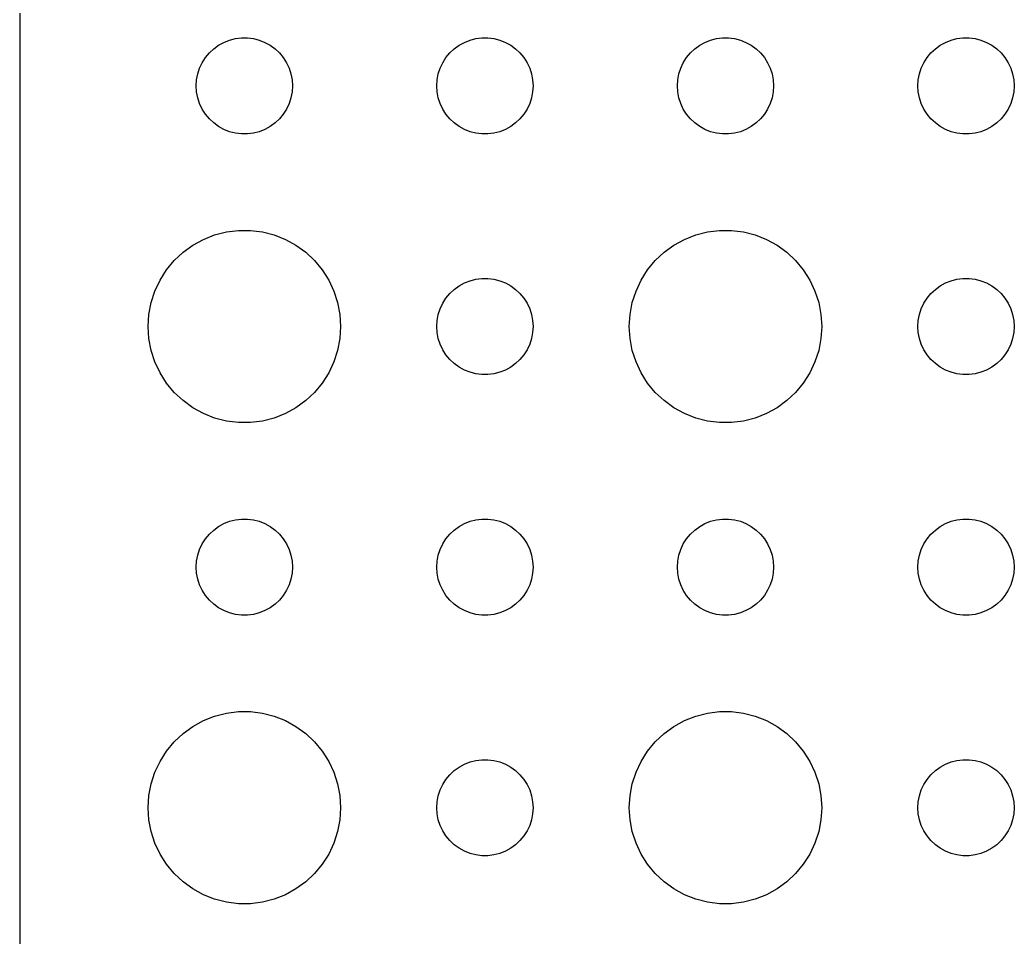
# Model space of a CAD drawing. Header units: metres. Extents: x -134 to 134, y 176 to 394.
# Drawn here: x -134.5 to -103.5, y 337.97 to 366.56 of the extents above; entities that cross this region are included whole.
import ezdxf

# ---------------------------------------------------------------- set-up
doc = ezdxf.new("R2010")
doc.units = ezdxf.units.M

msp = doc.modelspace()

# ---------------------------------------------------------------- linework, layer by layer
for p, q in [((-134.5, 389), (-134.5, 295)), ((-128.304, 365.766), (-128.139, 365.857)), ((-128.139, 365.857), (-127.964, 365.927)), ((-127.964, 365.927), (-127.781, 365.973)), ((-127.781, 365.973), (-127.594, 365.997)), ((-127.594, 365.997), (-127.406, 365.997)), ((-127.406, 365.997), (-127.219, 365.973)), ((-127.219, 365.973), (-127.036, 365.927)), ((-127.036, 365.927), (-126.861, 365.857)), ((-126.861, 365.857), (-126.696, 365.766)), ((-120.804, 365.766), (-120.639, 365.857)), ((-120.639, 365.857), (-120.464, 365.927)), ((-120.464, 365.927), (-120.281, 365.973)), ((-120.281, 365.973), (-120.094, 365.997)), ((-120.094, 365.997), (-119.906, 365.997)), ((-119.906, 365.997), (-119.719, 365.973)), ((-119.719, 365.973), (-119.536, 365.927)), ((-119.536, 365.927), (-119.361, 365.857)), ((-119.361, 365.857), (-119.196, 365.766)), ((-113.304, 365.766), (-113.139, 365.857)), ((-113.139, 365.857), (-112.964, 365.927)), ((-112.964, 365.927), (-112.781, 365.973)), ((-112.781, 365.973), (-112.594, 365.997)), ((-112.594, 365.997), (-112.406, 365.997)), ((-112.406, 365.997), (-112.219, 365.973)), ((-112.219, 365.973), (-112.036, 365.927)), ((-112.036, 365.927), (-111.861, 365.857)), ((-111.861, 365.857), (-111.696, 365.766)), ((-105.804, 365.766), (-105.639, 365.857)), ((-105.639, 365.857), (-105.464, 365.927)), ((-105.464, 365.927), (-105.281, 365.973)), ((-105.281, 365.973), (-105.094, 365.997)), ((-105.094, 365.997), (-104.906, 365.997)), ((-104.906, 365.997), (-104.719, 365.973)), ((-104.719, 365.973), (-104.536, 365.927)), ((-104.536, 365.927), (-104.361, 365.857)), ((-104.361, 365.857), (-104.196, 365.766)), ((-128.714, 365.382), (-128.593, 365.527)), ((-128.593, 365.527), (-128.456, 365.656)), ((-128.456, 365.656), (-128.304, 365.766)), ((-126.696, 365.766), (-126.544, 365.656)), ((-126.544, 365.656), (-126.407, 365.527)), ((-126.407, 365.527), (-126.286, 365.382)), ((-121.214, 365.382), (-121.093, 365.527)), ((-121.093, 365.527), (-120.956, 365.656)), ((-120.956, 365.656), (-120.804, 365.766)), ((-119.196, 365.766), (-119.044, 365.656)), ((-119.044, 365.656), (-118.907, 365.527)), ((-118.907, 365.527), (-118.786, 365.382)), ((-113.714, 365.382), (-113.593, 365.527)), ((-113.593, 365.527), (-113.456, 365.656)), ((-113.456, 365.656), (-113.304, 365.766)), ((-111.696, 365.766), (-111.544, 365.656)), ((-111.544, 365.656), (-111.407, 365.527)), ((-111.407, 365.527), (-111.286, 365.382)), ((-106.214, 365.382), (-106.093, 365.527)), ((-106.093, 365.527), (-105.956, 365.656)), ((-105.956, 365.656), (-105.804, 365.766)), ((-104.196, 365.766), (-104.044, 365.656)), ((-104.044, 365.656), (-103.907, 365.527)), ((-103.907, 365.527), (-103.786, 365.382)), ((-128.895, 365.052), (-128.814, 365.223)), ((-128.814, 365.223), (-128.714, 365.382)), ((-126.286, 365.382), (-126.186, 365.223)), ((-126.186, 365.223), (-126.105, 365.052)), ((-121.395, 365.052), (-121.314, 365.223)), ((-121.314, 365.223), (-121.214, 365.382)), ((-118.786, 365.382), (-118.686, 365.223)), ((-118.686, 365.223), (-118.605, 365.052)), ((-113.895, 365.052), (-113.814, 365.223)), ((-113.814, 365.223), (-113.714, 365.382)), ((-111.286, 365.382), (-111.186, 365.223)), ((-111.186, 365.223), (-111.105, 365.052)), ((-106.395, 365.052), (-106.314, 365.223)), ((-106.314, 365.223), (-106.214, 365.382)), ((-103.786, 365.382), (-103.686, 365.223)), ((-103.686, 365.223), (-103.605, 365.052)), ((-128.988, 364.688), (-128.953, 364.873)), ((-128.953, 364.873), (-128.895, 365.052)), ((-126.105, 365.052), (-126.047, 364.873)), ((-126.047, 364.873), (-126.012, 364.688)), ((-121.488, 364.688), (-121.453, 364.873)), ((-121.453, 364.873), (-121.395, 365.052)), ((-118.605, 365.052), (-118.547, 364.873)), ((-118.547, 364.873), (-118.512, 364.688)), ((-113.988, 364.688), (-113.953, 364.873)), ((-113.953, 364.873), (-113.895, 365.052)), ((-111.105, 365.052), (-111.047, 364.873)), ((-111.047, 364.873), (-111.012, 364.688)), ((-106.488, 364.688), (-106.453, 364.873)), ((-106.453, 364.873), (-106.395, 365.052)), ((-103.605, 365.052), (-103.547, 364.873)), ((-103.547, 364.873), (-103.512, 364.688)), ((-129, 364.5), (-128.988, 364.688)), ((-126.012, 364.688), (-126, 364.5)), ((-121.5, 364.5), (-121.488, 364.688)), ((-118.512, 364.688), (-118.5, 364.5)), ((-114, 364.5), (-113.988, 364.688)), ((-111.012, 364.688), (-111, 364.5)), ((-106.5, 364.5), (-106.488, 364.688)), ((-103.512, 364.688), (-103.5, 364.5)), ((-128.988, 364.312), (-129, 364.5)), ((-128.953, 364.127), (-128.988, 364.312)), ((-126.012, 364.312), (-126.047, 364.127)), ((-126, 364.5), (-126.012, 364.312)), ((-121.488, 364.312), (-121.5, 364.5)), ((-121.453, 364.127), (-121.488, 364.312)), ((-118.512, 364.312), (-118.547, 364.127)), ((-118.5, 364.5), (-118.512, 364.312)), ((-113.988, 364.312), (-114, 364.5)), ((-113.953, 364.127), (-113.988, 364.312)), ((-111.012, 364.312), (-111.047, 364.127)), ((-111, 364.5), (-111.012, 364.312)), ((-106.488, 364.312), (-106.5, 364.5)), ((-106.453, 364.127), (-106.488, 364.312)), ((-103.512, 364.312), (-103.547, 364.127)), ((-103.5, 364.5), (-103.512, 364.312)), ((-128.895, 363.948), (-128.953, 364.127)), ((-128.814, 363.777), (-128.895, 363.948)), ((-126.105, 363.948), (-126.186, 363.777)), ((-126.047, 364.127), (-126.105, 363.948)), ((-121.395, 363.948), (-121.453, 364.127)), ((-121.314, 363.777), (-121.395, 363.948)), ((-118.605, 363.948), (-118.686, 363.777)), ((-118.547, 364.127), (-118.605, 363.948)), ((-113.895, 363.948), (-113.953, 364.127)), ((-113.814, 363.777), (-113.895, 363.948)), ((-111.105, 363.948), (-111.186, 363.777)), ((-111.047, 364.127), (-111.105, 363.948)), ((-106.395, 363.948), (-106.453, 364.127)), ((-106.314, 363.777), (-106.395, 363.948)), ((-103.605, 363.948), (-103.686, 363.777)), ((-103.547, 364.127), (-103.605, 363.948)), ((-128.714, 363.618), (-128.814, 363.777)), ((-126.186, 363.777), (-126.286, 363.618)), ((-121.214, 363.618), (-121.314, 363.777)), ((-118.686, 363.777), (-118.786, 363.618)), ((-113.714, 363.618), (-113.814, 363.777)), ((-111.186, 363.777), (-111.286, 363.618)), ((-106.214, 363.618), (-106.314, 363.777)), ((-103.686, 363.777), (-103.786, 363.618)), ((-128.593, 363.473), (-128.714, 363.618)), ((-128.456, 363.344), (-128.593, 363.473)), ((-128.304, 363.234), (-128.456, 363.344)), ((-126.544, 363.344), (-126.696, 363.234)), ((-126.407, 363.473), (-126.544, 363.344)), ((-126.286, 363.618), (-126.407, 363.473)), ((-121.093, 363.473), (-121.214, 363.618)), ((-120.956, 363.344), (-121.093, 363.473)), ((-120.804, 363.234), (-120.956, 363.344)), ((-119.044, 363.344), (-119.196, 363.234)), ((-118.907, 363.473), (-119.044, 363.344)), ((-118.786, 363.618), (-118.907, 363.473)), ((-113.593, 363.473), (-113.714, 363.618)), ((-113.456, 363.344), (-113.593, 363.473)), ((-113.304, 363.234), (-113.456, 363.344)), ((-111.544, 363.344), (-111.696, 363.234)), ((-111.407, 363.473), (-111.544, 363.344)), ((-111.286, 363.618), (-111.407, 363.473)), ((-106.093, 363.473), (-106.214, 363.618)), ((-105.956, 363.344), (-106.093, 363.473)), ((-105.804, 363.234), (-105.956, 363.344)), ((-104.044, 363.344), (-104.196, 363.234)), ((-103.907, 363.473), (-104.044, 363.344)), ((-103.786, 363.618), (-103.907, 363.473)), ((-128.139, 363.143), (-128.304, 363.234)), ((-127.964, 363.073), (-128.139, 363.143)), ((-127.781, 363.027), (-127.964, 363.073)), ((-127.594, 363.003), (-127.781, 363.027)), ((-127.219, 363.027), (-127.406, 363.003)), ((-127.036, 363.073), (-127.219, 363.027)), ((-126.861, 363.143), (-127.036, 363.073)), ((-126.696, 363.234), (-126.861, 363.143)), ((-120.639, 363.143), (-120.804, 363.234)), ((-120.464, 363.073), (-120.639, 363.143)), ((-120.281, 363.027), (-120.464, 363.073)), ((-120.094, 363.003), (-120.281, 363.027)), ((-119.719, 363.027), (-119.906, 363.003)), ((-119.536, 363.073), (-119.719, 363.027)), ((-119.361, 363.143), (-119.536, 363.073)), ((-119.196, 363.234), (-119.361, 363.143)), ((-113.139, 363.143), (-113.304, 363.234)), ((-112.964, 363.073), (-113.139, 363.143)), ((-112.781, 363.027), (-112.964, 363.073)), ((-112.594, 363.003), (-112.781, 363.027)), ((-112.219, 363.027), (-112.406, 363.003)), ((-112.036, 363.073), (-112.219, 363.027)), ((-111.861, 363.143), (-112.036, 363.073)), ((-111.696, 363.234), (-111.861, 363.143)), ((-105.639, 363.143), (-105.804, 363.234)), ((-105.464, 363.073), (-105.639, 363.143)), ((-105.281, 363.027), (-105.464, 363.073)), ((-105.094, 363.003), (-105.281, 363.027)), ((-104.719, 363.027), (-104.906, 363.003)), ((-104.536, 363.073), (-104.719, 363.027)), ((-104.361, 363.143), (-104.536, 363.073)), ((-104.196, 363.234), (-104.361, 363.143)), ((-127.406, 363.003), (-127.594, 363.003)), ((-119.906, 363.003), (-120.094, 363.003)), ((-112.406, 363.003), (-112.594, 363.003)), ((-104.906, 363.003), (-105.094, 363.003)), ((-128.427, 359.853), (-128.062, 359.947)), ((-128.062, 359.947), (-127.688, 359.994)), ((-127.688, 359.994), (-127.312, 359.994)), ((-127.312, 359.994), (-126.938, 359.947)), ((-126.938, 359.947), (-126.573, 359.853)), ((-113.427, 359.853), (-113.062, 359.947)), ((-113.062, 359.947), (-112.688, 359.994)), ((-112.688, 359.994), (-112.312, 359.994)), ((-112.312, 359.994), (-111.938, 359.947)), ((-111.938, 359.947), (-111.573, 359.853)), ((-129.107, 359.533), (-128.777, 359.714)), ((-128.777, 359.714), (-128.427, 359.853)), ((-126.573, 359.853), (-126.223, 359.714)), ((-126.223, 359.714), (-125.893, 359.533)), ((-114.107, 359.533), (-113.777, 359.714)), ((-113.777, 359.714), (-113.427, 359.853)), ((-111.573, 359.853), (-111.223, 359.714)), ((-111.223, 359.714), (-110.893, 359.533)), ((-129.687, 359.054), (-129.412, 359.312)), ((-129.412, 359.312), (-129.107, 359.533)), ((-125.893, 359.533), (-125.588, 359.312)), ((-125.588, 359.312), (-125.313, 359.054)), ((-114.687, 359.054), (-114.412, 359.312)), ((-114.412, 359.312), (-114.107, 359.533)), ((-110.893, 359.533), (-110.588, 359.312)), ((-110.588, 359.312), (-110.313, 359.054)), ((-129.927, 358.763), (-129.687, 359.054)), ((-125.313, 359.054), (-125.073, 358.763)), ((-114.927, 358.763), (-114.687, 359.054)), ((-110.313, 359.054), (-110.073, 358.763)), ((-130.129, 358.445), (-129.927, 358.763)), ((-125.073, 358.763), (-124.871, 358.445)), ((-115.129, 358.445), (-114.927, 358.763)), ((-110.073, 358.763), (-109.871, 358.445)), ((-130.289, 358.104), (-130.129, 358.445)), ((-124.871, 358.445), (-124.711, 358.104)), ((-120.639, 358.357), (-120.464, 358.427)), ((-120.464, 358.427), (-120.281, 358.473)), ((-120.281, 358.473), (-120.094, 358.497)), ((-120.094, 358.497), (-119.906, 358.497)), ((-119.906, 358.497), (-119.719, 358.473)), ((-119.719, 358.473), (-119.536, 358.427)), ((-119.536, 358.427), (-119.361, 358.357)), ((-115.289, 358.104), (-115.129, 358.445)), ((-109.871, 358.445), (-109.711, 358.104)), ((-105.639, 358.357), (-105.464, 358.427)), ((-105.464, 358.427), (-105.281, 358.473)), ((-105.281, 358.473), (-105.094, 358.497)), ((-105.094, 358.497), (-104.906, 358.497)), ((-104.906, 358.497), (-104.719, 358.473)), ((-104.719, 358.473), (-104.536, 358.427)), ((-104.536, 358.427), (-104.361, 358.357)), ((-130.406, 357.746), (-130.289, 358.104)), ((-124.711, 358.104), (-124.594, 357.746)), ((-121.093, 358.027), (-120.956, 358.156)), ((-120.956, 358.156), (-120.804, 358.266)), ((-120.804, 358.266), (-120.639, 358.357)), ((-119.361, 358.357), (-119.196, 358.266)), ((-119.196, 358.266), (-119.044, 358.156)), ((-119.044, 358.156), (-118.907, 358.027)), ((-115.406, 357.746), (-115.289, 358.104)), ((-109.711, 358.104), (-109.594, 357.746)), ((-106.093, 358.027), (-105.956, 358.156)), ((-105.956, 358.156), (-105.804, 358.266)), ((-105.804, 358.266), (-105.639, 358.357)), ((-104.361, 358.357), (-104.196, 358.266)), ((-104.196, 358.266), (-104.044, 358.156)), ((-104.044, 358.156), (-103.907, 358.027)), ((-130.476, 357.376), (-130.406, 357.746)), ((-124.594, 357.746), (-124.524, 357.376)), ((-121.314, 357.723), (-121.214, 357.882)), ((-121.214, 357.882), (-121.093, 358.027)), ((-118.907, 358.027), (-118.786, 357.882)), ((-118.786, 357.882), (-118.686, 357.723)), ((-115.476, 357.376), (-115.406, 357.746)), ((-109.594, 357.746), (-109.524, 357.376)), ((-106.314, 357.723), (-106.214, 357.882)), ((-106.214, 357.882), (-106.093, 358.027)), ((-103.907, 358.027), (-103.786, 357.882)), ((-103.786, 357.882), (-103.686, 357.723)), ((-121.453, 357.373), (-121.395, 357.552)), ((-121.395, 357.552), (-121.314, 357.723)), ((-118.686, 357.723), (-118.605, 357.552)), ((-118.605, 357.552), (-118.547, 357.373)), ((-106.453, 357.373), (-106.395, 357.552)), ((-106.395, 357.552), (-106.314, 357.723)), ((-103.686, 357.723), (-103.605, 357.552)), ((-103.605, 357.552), (-103.547, 357.373)), ((-130.5, 357), (-130.476, 357.376)), ((-124.524, 357.376), (-124.5, 357)), ((-121.5, 357), (-121.488, 357.188)), ((-121.488, 357.188), (-121.453, 357.373)), ((-118.547, 357.373), (-118.512, 357.188)), ((-118.512, 357.188), (-118.5, 357)), ((-115.5, 357), (-115.476, 357.376)), ((-109.524, 357.376), (-109.5, 357)), ((-106.5, 357), (-106.488, 357.188)), ((-106.488, 357.188), (-106.453, 357.373)), ((-103.547, 357.373), (-103.512, 357.188)), ((-103.512, 357.188), (-103.5, 357)), ((-130.476, 356.624), (-130.5, 357)), ((-124.5, 357), (-124.524, 356.624)), ((-121.488, 356.812), (-121.5, 357)), ((-121.453, 356.627), (-121.488, 356.812)), ((-118.512, 356.812), (-118.547, 356.627)), ((-118.5, 357), (-118.512, 356.812)), ((-115.476, 356.624), (-115.5, 357)), ((-109.5, 357), (-109.524, 356.624)), ((-106.488, 356.812), (-106.5, 357)), ((-106.453, 356.627), (-106.488, 356.812)), ((-103.512, 356.812), (-103.547, 356.627)), ((-103.5, 357), (-103.512, 356.812)), ((-130.406, 356.254), (-130.476, 356.624)), ((-124.524, 356.624), (-124.594, 356.254)), ((-121.395, 356.448), (-121.453, 356.627)), ((-118.547, 356.627), (-118.605, 356.448)), ((-115.406, 356.254), (-115.476, 356.624)), ((-109.524, 356.624), (-109.594, 356.254)), ((-106.395, 356.448), (-106.453, 356.627)), ((-103.547, 356.627), (-103.605, 356.448)), ((-130.289, 355.896), (-130.406, 356.254)), ((-124.594, 356.254), (-124.711, 355.896)), ((-121.314, 356.277), (-121.395, 356.448)), ((-121.214, 356.118), (-121.314, 356.277)), ((-118.686, 356.277), (-118.786, 356.118)), ((-118.605, 356.448), (-118.686, 356.277)), ((-115.289, 355.896), (-115.406, 356.254)), ((-109.594, 356.254), (-109.711, 355.896)), ((-106.314, 356.277), (-106.395, 356.448)), ((-106.214, 356.118), (-106.314, 356.277)), ((-103.686, 356.277), (-103.786, 356.118)), ((-103.605, 356.448), (-103.686, 356.277)), ((-130.129, 355.555), (-130.289, 355.896)), ((-124.711, 355.896), (-124.871, 355.555)), ((-121.093, 355.973), (-121.214, 356.118)), ((-120.956, 355.844), (-121.093, 355.973)), ((-118.907, 355.973), (-119.044, 355.844)), ((-118.786, 356.118), (-118.907, 355.973)), ((-115.129, 355.555), (-115.289, 355.896)), ((-109.711, 355.896), (-109.871, 355.555)), ((-106.093, 355.973), (-106.214, 356.118)), ((-105.956, 355.844), (-106.093, 355.973)), ((-103.907, 355.973), (-104.044, 355.844)), ((-103.786, 356.118), (-103.907, 355.973)), ((-120.804, 355.734), (-120.956, 355.844)), ((-120.639, 355.643), (-120.804, 355.734)), ((-120.464, 355.573), (-120.639, 355.643)), ((-120.281, 355.527), (-120.464, 355.573)), ((-119.536, 355.573), (-119.719, 355.527)), ((-119.361, 355.643), (-119.536, 355.573)), ((-119.196, 355.734), (-119.361, 355.643)), ((-119.044, 355.844), (-119.196, 355.734)), ((-105.804, 355.734), (-105.956, 355.844)), ((-105.639, 355.643), (-105.804, 355.734)), ((-105.464, 355.573), (-105.639, 355.643)), ((-105.281, 355.527), (-105.464, 355.573)), ((-104.536, 355.573), (-104.719, 355.527)), ((-104.361, 355.643), (-104.536, 355.573)), ((-104.196, 355.734), (-104.361, 355.643)), ((-104.044, 355.844), (-104.196, 355.734)), ((-129.927, 355.237), (-130.129, 355.555)), ((-124.871, 355.555), (-125.073, 355.237)), ((-120.094, 355.503), (-120.281, 355.527)), ((-119.906, 355.503), (-120.094, 355.503)), ((-119.719, 355.527), (-119.906, 355.503)), ((-114.927, 355.237), (-115.129, 355.555)), ((-109.871, 355.555), (-110.073, 355.237)), ((-105.094, 355.503), (-105.281, 355.527)), ((-104.906, 355.503), (-105.094, 355.503)), ((-104.719, 355.527), (-104.906, 355.503)), ((-129.687, 354.946), (-129.927, 355.237)), ((-125.073, 355.237), (-125.313, 354.946)), ((-114.687, 354.946), (-114.927, 355.237)), ((-110.073, 355.237), (-110.313, 354.946)), ((-129.412, 354.688), (-129.687, 354.946)), ((-129.107, 354.467), (-129.412, 354.688)), ((-125.588, 354.688), (-125.893, 354.467)), ((-125.313, 354.946), (-125.588, 354.688)), ((-114.412, 354.688), (-114.687, 354.946)), ((-114.107, 354.467), (-114.412, 354.688)), ((-110.588, 354.688), (-110.893, 354.467)), ((-110.313, 354.946), (-110.588, 354.688)), ((-128.777, 354.286), (-129.107, 354.467)), ((-125.893, 354.467), (-126.223, 354.286)), ((-113.777, 354.286), (-114.107, 354.467)), ((-110.893, 354.467), (-111.223, 354.286)), ((-128.427, 354.147), (-128.777, 354.286)), ((-128.062, 354.053), (-128.427, 354.147)), ((-127.688, 354.006), (-128.062, 354.053)), ((-126.938, 354.053), (-127.312, 354.006)), ((-126.573, 354.147), (-126.938, 354.053)), ((-126.223, 354.286), (-126.573, 354.147)), ((-113.427, 354.147), (-113.777, 354.286)), ((-113.062, 354.053), (-113.427, 354.147)), ((-112.688, 354.006), (-113.062, 354.053)), ((-111.938, 354.053), (-112.312, 354.006)), ((-111.573, 354.147), (-111.938, 354.053)), ((-111.223, 354.286), (-111.573, 354.147)), ((-127.312, 354.006), (-127.688, 354.006)), ((-112.312, 354.006), (-112.688, 354.006)), ((-128.139, 350.857), (-127.964, 350.927)), ((-127.964, 350.927), (-127.781, 350.973)), ((-127.781, 350.973), (-127.594, 350.997)), ((-127.594, 350.997), (-127.406, 350.997)), ((-127.406, 350.997), (-127.219, 350.973)), ((-127.219, 350.973), (-127.036, 350.927)), ((-127.036, 350.927), (-126.861, 350.857)), ((-120.639, 350.857), (-120.464, 350.927)), ((-120.464, 350.927), (-120.281, 350.973)), ((-120.281, 350.973), (-120.094, 350.997)), ((-120.094, 350.997), (-119.906, 350.997)), ((-119.906, 350.997), (-119.719, 350.973)), ((-119.719, 350.973), (-119.536, 350.927)), ((-119.536, 350.927), (-119.361, 350.857)), ((-113.139, 350.857), (-112.964, 350.927)), ((-112.964, 350.927), (-112.781, 350.973)), ((-112.781, 350.973), (-112.594, 350.997)), ((-112.594, 350.997), (-112.406, 350.997)), ((-112.406, 350.997), (-112.219, 350.973)), ((-112.219, 350.973), (-112.036, 350.927)), ((-112.036, 350.927), (-111.861, 350.857)), ((-105.639, 350.857), (-105.464, 350.927)), ((-105.464, 350.927), (-105.281, 350.973)), ((-105.281, 350.973), (-105.094, 350.997)), ((-105.094, 350.997), (-104.906, 350.997)), ((-104.906, 350.997), (-104.719, 350.973)), ((-104.719, 350.973), (-104.536, 350.927)), ((-104.536, 350.927), (-104.361, 350.857)), ((-128.593, 350.527), (-128.456, 350.656)), ((-128.456, 350.656), (-128.304, 350.766)), ((-128.304, 350.766), (-128.139, 350.857)), ((-126.861, 350.857), (-126.696, 350.766)), ((-126.696, 350.766), (-126.544, 350.656)), ((-126.544, 350.656), (-126.407, 350.527)), ((-121.093, 350.527), (-120.956, 350.656)), ((-120.956, 350.656), (-120.804, 350.766)), ((-120.804, 350.766), (-120.639, 350.857)), ((-119.361, 350.857), (-119.196, 350.766)), ((-119.196, 350.766), (-119.044, 350.656)), ((-119.044, 350.656), (-118.907, 350.527)), ((-113.593, 350.527), (-113.456, 350.656)), ((-113.456, 350.656), (-113.304, 350.766)), ((-113.304, 350.766), (-113.139, 350.857)), ((-111.861, 350.857), (-111.696, 350.766)), ((-111.696, 350.766), (-111.544, 350.656)), ((-111.544, 350.656), (-111.407, 350.527)), ((-106.093, 350.527), (-105.956, 350.656)), ((-105.956, 350.656), (-105.804, 350.766)), ((-105.804, 350.766), (-105.639, 350.857)), ((-104.361, 350.857), (-104.196, 350.766)), ((-104.196, 350.766), (-104.044, 350.656)), ((-104.044, 350.656), (-103.907, 350.527)), ((-128.814, 350.223), (-128.714, 350.382)), ((-128.714, 350.382), (-128.593, 350.527)), ((-126.407, 350.527), (-126.286, 350.382)), ((-126.286, 350.382), (-126.186, 350.223)), ((-121.314, 350.223), (-121.214, 350.382)), ((-121.214, 350.382), (-121.093, 350.527)), ((-118.907, 350.527), (-118.786, 350.382)), ((-118.786, 350.382), (-118.686, 350.223)), ((-113.814, 350.223), (-113.714, 350.382)), ((-113.714, 350.382), (-113.593, 350.527)), ((-111.407, 350.527), (-111.286, 350.382)), ((-111.286, 350.382), (-111.186, 350.223)), ((-106.314, 350.223), (-106.214, 350.382)), ((-106.214, 350.382), (-106.093, 350.527)), ((-103.907, 350.527), (-103.786, 350.382)), ((-103.786, 350.382), (-103.686, 350.223)), ((-128.953, 349.873), (-128.895, 350.052)), ((-128.895, 350.052), (-128.814, 350.223)), ((-126.186, 350.223), (-126.105, 350.052)), ((-126.105, 350.052), (-126.047, 349.873)), ((-121.453, 349.873), (-121.395, 350.052)), ((-121.395, 350.052), (-121.314, 350.223)), ((-118.686, 350.223), (-118.605, 350.052)), ((-118.605, 350.052), (-118.547, 349.873)), ((-113.953, 349.873), (-113.895, 350.052)), ((-113.895, 350.052), (-113.814, 350.223)), ((-111.186, 350.223), (-111.105, 350.052)), ((-111.105, 350.052), (-111.047, 349.873)), ((-106.453, 349.873), (-106.395, 350.052)), ((-106.395, 350.052), (-106.314, 350.223)), ((-103.686, 350.223), (-103.605, 350.052)), ((-103.605, 350.052), (-103.547, 349.873)), ((-129, 349.5), (-128.988, 349.688)), ((-128.988, 349.688), (-128.953, 349.873)), ((-126.047, 349.873), (-126.012, 349.688)), ((-126.012, 349.688), (-126, 349.5)), ((-121.5, 349.5), (-121.488, 349.688)), ((-121.488, 349.688), (-121.453, 349.873)), ((-118.547, 349.873), (-118.512, 349.688)), ((-118.512, 349.688), (-118.5, 349.5)), ((-114, 349.5), (-113.988, 349.688)), ((-113.988, 349.688), (-113.953, 349.873)), ((-111.047, 349.873), (-111.012, 349.688)), ((-111.012, 349.688), (-111, 349.5)), ((-106.5, 349.5), (-106.488, 349.688)), ((-106.488, 349.688), (-106.453, 349.873)), ((-103.547, 349.873), (-103.512, 349.688)), ((-103.512, 349.688), (-103.5, 349.5)), ((-128.988, 349.312), (-129, 349.5)), ((-126, 349.5), (-126.012, 349.312)), ((-121.488, 349.312), (-121.5, 349.5)), ((-118.5, 349.5), (-118.512, 349.312)), ((-113.988, 349.312), (-114, 349.5)), ((-111, 349.5), (-111.012, 349.312)), ((-106.488, 349.312), (-106.5, 349.5)), ((-103.5, 349.5), (-103.512, 349.312)), ((-128.953, 349.127), (-128.988, 349.312)), ((-128.895, 348.948), (-128.953, 349.127)), ((-126.047, 349.127), (-126.105, 348.948)), ((-126.012, 349.312), (-126.047, 349.127)), ((-121.453, 349.127), (-121.488, 349.312)), ((-121.395, 348.948), (-121.453, 349.127)), ((-118.547, 349.127), (-118.605, 348.948)), ((-118.512, 349.312), (-118.547, 349.127)), ((-113.953, 349.127), (-113.988, 349.312)), ((-113.895, 348.948), (-113.953, 349.127)), ((-111.047, 349.127), (-111.105, 348.948)), ((-111.012, 349.312), (-111.047, 349.127)), ((-106.453, 349.127), (-106.488, 349.312)), ((-106.395, 348.948), (-106.453, 349.127)), ((-103.547, 349.127), (-103.605, 348.948)), ((-103.512, 349.312), (-103.547, 349.127)), ((-128.814, 348.777), (-128.895, 348.948)), ((-128.714, 348.618), (-128.814, 348.777)), ((-126.186, 348.777), (-126.286, 348.618)), ((-126.105, 348.948), (-126.186, 348.777)), ((-121.314, 348.777), (-121.395, 348.948)), ((-121.214, 348.618), (-121.314, 348.777)), ((-118.686, 348.777), (-118.786, 348.618)), ((-118.605, 348.948), (-118.686, 348.777)), ((-113.814, 348.777), (-113.895, 348.948)), ((-113.714, 348.618), (-113.814, 348.777)), ((-111.186, 348.777), (-111.286, 348.618)), ((-111.105, 348.948), (-111.186, 348.777)), ((-106.314, 348.777), (-106.395, 348.948)), ((-106.214, 348.618), (-106.314, 348.777)), ((-103.686, 348.777), (-103.786, 348.618)), ((-103.605, 348.948), (-103.686, 348.777)), ((-128.593, 348.473), (-128.714, 348.618)), ((-128.456, 348.344), (-128.593, 348.473)), ((-126.407, 348.473), (-126.544, 348.344)), ((-126.286, 348.618), (-126.407, 348.473)), ((-121.093, 348.473), (-121.214, 348.618)), ((-120.956, 348.344), (-121.093, 348.473)), ((-118.907, 348.473), (-119.044, 348.344)), ((-118.786, 348.618), (-118.907, 348.473)), ((-113.593, 348.473), (-113.714, 348.618)), ((-113.456, 348.344), (-113.593, 348.473)), ((-111.407, 348.473), (-111.544, 348.344)), ((-111.286, 348.618), (-111.407, 348.473)), ((-106.093, 348.473), (-106.214, 348.618)), ((-105.956, 348.344), (-106.093, 348.473)), ((-103.907, 348.473), (-104.044, 348.344)), ((-103.786, 348.618), (-103.907, 348.473)), ((-128.304, 348.234), (-128.456, 348.344)), ((-128.139, 348.143), (-128.304, 348.234)), ((-127.964, 348.073), (-128.139, 348.143)), ((-126.861, 348.143), (-127.036, 348.073)), ((-126.696, 348.234), (-126.861, 348.143)), ((-126.544, 348.344), (-126.696, 348.234)), ((-120.804, 348.234), (-120.956, 348.344)), ((-120.639, 348.143), (-120.804, 348.234)), ((-120.464, 348.073), (-120.639, 348.143)), ((-119.361, 348.143), (-119.536, 348.073)), ((-119.196, 348.234), (-119.361, 348.143)), ((-119.044, 348.344), (-119.196, 348.234)), ((-113.304, 348.234), (-113.456, 348.344)), ((-113.139, 348.143), (-113.304, 348.234)), ((-112.964, 348.073), (-113.139, 348.143)), ((-111.861, 348.143), (-112.036, 348.073)), ((-111.696, 348.234), (-111.861, 348.143)), ((-111.544, 348.344), (-111.696, 348.234)), ((-105.804, 348.234), (-105.956, 348.344)), ((-105.639, 348.143), (-105.804, 348.234)), ((-105.464, 348.073), (-105.639, 348.143)), ((-104.361, 348.143), (-104.536, 348.073)), ((-104.196, 348.234), (-104.361, 348.143)), ((-104.044, 348.344), (-104.196, 348.234)), ((-127.781, 348.027), (-127.964, 348.073)), ((-127.594, 348.003), (-127.781, 348.027)), ((-127.406, 348.003), (-127.594, 348.003)), ((-127.219, 348.027), (-127.406, 348.003)), ((-127.036, 348.073), (-127.219, 348.027)), ((-120.281, 348.027), (-120.464, 348.073)), ((-120.094, 348.003), (-120.281, 348.027)), ((-119.906, 348.003), (-120.094, 348.003)), ((-119.719, 348.027), (-119.906, 348.003)), ((-119.536, 348.073), (-119.719, 348.027)), ((-112.781, 348.027), (-112.964, 348.073)), ((-112.594, 348.003), (-112.781, 348.027)), ((-112.406, 348.003), (-112.594, 348.003)), ((-112.219, 348.027), (-112.406, 348.003)), ((-112.036, 348.073), (-112.219, 348.027)), ((-105.281, 348.027), (-105.464, 348.073)), ((-105.094, 348.003), (-105.281, 348.027)), ((-104.906, 348.003), (-105.094, 348.003)), ((-104.719, 348.027), (-104.906, 348.003)), ((-104.536, 348.073), (-104.719, 348.027)), ((-128.777, 344.714), (-128.427, 344.853)), ((-128.427, 344.853), (-128.062, 344.947)), ((-128.062, 344.947), (-127.688, 344.994)), ((-127.688, 344.994), (-127.312, 344.994)), ((-127.312, 344.994), (-126.938, 344.947)), ((-126.938, 344.947), (-126.573, 344.853)), ((-126.573, 344.853), (-126.223, 344.714)), ((-113.777, 344.714), (-113.427, 344.853)), ((-113.427, 344.853), (-113.062, 344.947)), ((-113.062, 344.947), (-112.688, 344.994)), ((-112.688, 344.994), (-112.312, 344.994)), ((-112.312, 344.994), (-111.938, 344.947)), ((-111.938, 344.947), (-111.573, 344.853)), ((-111.573, 344.853), (-111.223, 344.714)), ((-129.412, 344.312), (-129.107, 344.533)), ((-129.107, 344.533), (-128.777, 344.714)), ((-126.223, 344.714), (-125.893, 344.533)), ((-125.893, 344.533), (-125.588, 344.312)), ((-114.412, 344.312), (-114.107, 344.533)), ((-114.107, 344.533), (-113.777, 344.714)), ((-111.223, 344.714), (-110.893, 344.533)), ((-110.893, 344.533), (-110.588, 344.312)), ((-129.687, 344.054), (-129.412, 344.312)), ((-125.588, 344.312), (-125.313, 344.054)), ((-114.687, 344.054), (-114.412, 344.312)), ((-110.588, 344.312), (-110.313, 344.054)), ((-129.927, 343.763), (-129.687, 344.054)), ((-125.313, 344.054), (-125.073, 343.763)), ((-114.927, 343.763), (-114.687, 344.054)), ((-110.313, 344.054), (-110.073, 343.763)), ((-130.129, 343.445), (-129.927, 343.763)), ((-125.073, 343.763), (-124.871, 343.445)), ((-120.281, 343.473), (-120.094, 343.497)), ((-120.094, 343.497), (-119.906, 343.497)), ((-119.906, 343.497), (-119.719, 343.473)), ((-115.129, 343.445), (-114.927, 343.763)), ((-110.073, 343.763), (-109.871, 343.445)), ((-105.281, 343.473), (-105.094, 343.497)), ((-105.094, 343.497), (-104.906, 343.497)), ((-104.906, 343.497), (-104.719, 343.473)), ((-130.289, 343.104), (-130.129, 343.445)), ((-124.871, 343.445), (-124.711, 343.104)), ((-120.956, 343.156), (-120.804, 343.266)), ((-120.804, 343.266), (-120.639, 343.357)), ((-120.639, 343.357), (-120.464, 343.427)), ((-120.464, 343.427), (-120.281, 343.473)), ((-119.719, 343.473), (-119.536, 343.427)), ((-119.536, 343.427), (-119.361, 343.357)), ((-119.361, 343.357), (-119.196, 343.266)), ((-119.196, 343.266), (-119.044, 343.156)), ((-115.289, 343.104), (-115.129, 343.445)), ((-109.871, 343.445), (-109.711, 343.104)), ((-105.956, 343.156), (-105.804, 343.266)), ((-105.804, 343.266), (-105.639, 343.357)), ((-105.639, 343.357), (-105.464, 343.427)), ((-105.464, 343.427), (-105.281, 343.473)), ((-104.719, 343.473), (-104.536, 343.427)), ((-104.536, 343.427), (-104.361, 343.357)), ((-104.361, 343.357), (-104.196, 343.266)), ((-104.196, 343.266), (-104.044, 343.156)), ((-130.406, 342.746), (-130.289, 343.104)), ((-124.711, 343.104), (-124.594, 342.746)), ((-121.314, 342.723), (-121.214, 342.882)), ((-121.214, 342.882), (-121.093, 343.027)), ((-121.093, 343.027), (-120.956, 343.156)), ((-119.044, 343.156), (-118.907, 343.027)), ((-118.907, 343.027), (-118.786, 342.882)), ((-118.786, 342.882), (-118.686, 342.723)), ((-115.406, 342.746), (-115.289, 343.104)), ((-109.711, 343.104), (-109.594, 342.746)), ((-106.314, 342.723), (-106.214, 342.882)), ((-106.214, 342.882), (-106.093, 343.027)), ((-106.093, 343.027), (-105.956, 343.156)), ((-104.044, 343.156), (-103.907, 343.027)), ((-103.907, 343.027), (-103.786, 342.882)), ((-103.786, 342.882), (-103.686, 342.723)), ((-130.476, 342.376), (-130.406, 342.746)), ((-124.594, 342.746), (-124.524, 342.376)), ((-121.453, 342.373), (-121.395, 342.552)), ((-121.395, 342.552), (-121.314, 342.723)), ((-118.686, 342.723), (-118.605, 342.552)), ((-118.605, 342.552), (-118.547, 342.373)), ((-115.476, 342.376), (-115.406, 342.746)), ((-109.594, 342.746), (-109.524, 342.376)), ((-106.453, 342.373), (-106.395, 342.552)), ((-106.395, 342.552), (-106.314, 342.723)), ((-103.686, 342.723), (-103.605, 342.552)), ((-103.605, 342.552), (-103.547, 342.373)), ((-130.5, 342), (-130.476, 342.376)), ((-124.524, 342.376), (-124.5, 342)), ((-121.488, 342.188), (-121.453, 342.373)), ((-118.547, 342.373), (-118.512, 342.188)), ((-115.5, 342), (-115.476, 342.376)), ((-109.524, 342.376), (-109.5, 342)), ((-106.488, 342.188), (-106.453, 342.373)), ((-103.547, 342.373), (-103.512, 342.188)), ((-130.476, 341.624), (-130.5, 342)), ((-124.5, 342), (-124.524, 341.624)), ((-121.5, 342), (-121.488, 342.188)), ((-121.488, 341.812), (-121.5, 342)), ((-118.512, 342.188), (-118.5, 342)), ((-118.5, 342), (-118.512, 341.812)), ((-115.476, 341.624), (-115.5, 342)), ((-109.5, 342), (-109.524, 341.624)), ((-106.5, 342), (-106.488, 342.188)), ((-106.488, 341.812), (-106.5, 342)), ((-103.512, 342.188), (-103.5, 342)), ((-103.5, 342), (-103.512, 341.812)), ((-130.406, 341.254), (-130.476, 341.624)), ((-124.524, 341.624), (-124.594, 341.254)), ((-121.453, 341.627), (-121.488, 341.812)), ((-121.395, 341.448), (-121.453, 341.627)), ((-118.547, 341.627), (-118.605, 341.448)), ((-118.512, 341.812), (-118.547, 341.627)), ((-115.406, 341.254), (-115.476, 341.624)), ((-109.524, 341.624), (-109.594, 341.254)), ((-106.453, 341.627), (-106.488, 341.812)), ((-106.395, 341.448), (-106.453, 341.627)), ((-103.547, 341.627), (-103.605, 341.448)), ((-103.512, 341.812), (-103.547, 341.627)), ((-121.314, 341.277), (-121.395, 341.448)), ((-118.605, 341.448), (-118.686, 341.277)), ((-106.314, 341.277), (-106.395, 341.448)), ((-103.605, 341.448), (-103.686, 341.277)), ((-130.289, 340.896), (-130.406, 341.254)), ((-124.594, 341.254), (-124.711, 340.896)), ((-121.214, 341.118), (-121.314, 341.277)), ((-121.093, 340.973), (-121.214, 341.118)), ((-118.786, 341.118), (-118.907, 340.973)), ((-118.686, 341.277), (-118.786, 341.118)), ((-115.289, 340.896), (-115.406, 341.254)), ((-109.594, 341.254), (-109.711, 340.896)), ((-106.214, 341.118), (-106.314, 341.277)), ((-106.093, 340.973), (-106.214, 341.118)), ((-103.786, 341.118), (-103.907, 340.973)), ((-103.686, 341.277), (-103.786, 341.118)), ((-130.129, 340.555), (-130.289, 340.896)), ((-124.711, 340.896), (-124.871, 340.555)), ((-120.956, 340.844), (-121.093, 340.973)), ((-120.804, 340.734), (-120.956, 340.844)), ((-120.639, 340.643), (-120.804, 340.734)), ((-119.196, 340.734), (-119.361, 340.643)), ((-119.044, 340.844), (-119.196, 340.734)), ((-118.907, 340.973), (-119.044, 340.844)), ((-115.129, 340.555), (-115.289, 340.896)), ((-109.711, 340.896), (-109.871, 340.555)), ((-105.956, 340.844), (-106.093, 340.973)), ((-105.804, 340.734), (-105.956, 340.844)), ((-105.639, 340.643), (-105.804, 340.734)), ((-104.196, 340.734), (-104.361, 340.643)), ((-104.044, 340.844), (-104.196, 340.734)), ((-103.907, 340.973), (-104.044, 340.844)), ((-129.927, 340.237), (-130.129, 340.555)), ((-124.871, 340.555), (-125.073, 340.237)), ((-120.464, 340.573), (-120.639, 340.643)), ((-120.281, 340.527), (-120.464, 340.573)), ((-120.094, 340.503), (-120.281, 340.527)), ((-119.906, 340.503), (-120.094, 340.503)), ((-119.719, 340.527), (-119.906, 340.503)), ((-119.536, 340.573), (-119.719, 340.527)), ((-119.361, 340.643), (-119.536, 340.573)), ((-114.927, 340.237), (-115.129, 340.555)), ((-109.871, 340.555), (-110.073, 340.237)), ((-105.464, 340.573), (-105.639, 340.643)), ((-105.281, 340.527), (-105.464, 340.573)), ((-105.094, 340.503), (-105.281, 340.527)), ((-104.906, 340.503), (-105.094, 340.503)), ((-104.719, 340.527), (-104.906, 340.503)), ((-104.536, 340.573), (-104.719, 340.527)), ((-104.361, 340.643), (-104.536, 340.573)), ((-129.687, 339.946), (-129.927, 340.237)), ((-125.073, 340.237), (-125.313, 339.946)), ((-114.687, 339.946), (-114.927, 340.237)), ((-110.073, 340.237), (-110.313, 339.946)), ((-129.412, 339.688), (-129.687, 339.946)), ((-125.313, 339.946), (-125.588, 339.688)), ((-114.412, 339.688), (-114.687, 339.946)), ((-110.313, 339.946), (-110.588, 339.688)), ((-129.107, 339.467), (-129.412, 339.688)), ((-128.777, 339.286), (-129.107, 339.467)), ((-125.893, 339.467), (-126.223, 339.286)), ((-125.588, 339.688), (-125.893, 339.467)), ((-114.107, 339.467), (-114.412, 339.688)), ((-113.777, 339.286), (-114.107, 339.467)), ((-110.893, 339.467), (-111.223, 339.286)), ((-110.588, 339.688), (-110.893, 339.467)), ((-128.427, 339.147), (-128.777, 339.286)), ((-128.062, 339.053), (-128.427, 339.147)), ((-126.573, 339.147), (-126.938, 339.053)), ((-126.223, 339.286), (-126.573, 339.147)), ((-113.427, 339.147), (-113.777, 339.286)), ((-113.062, 339.053), (-113.427, 339.147)), ((-111.573, 339.147), (-111.938, 339.053)), ((-111.223, 339.286), (-111.573, 339.147)), ((-127.688, 339.006), (-128.062, 339.053)), ((-127.312, 339.006), (-127.688, 339.006)), ((-126.938, 339.053), (-127.312, 339.006)), ((-112.688, 339.006), (-113.062, 339.053)), ((-112.312, 339.006), (-112.688, 339.006)), ((-111.938, 339.053), (-112.312, 339.006))]:
    msp.add_line(p, q)

doc.saveas('drawing.dxf')
